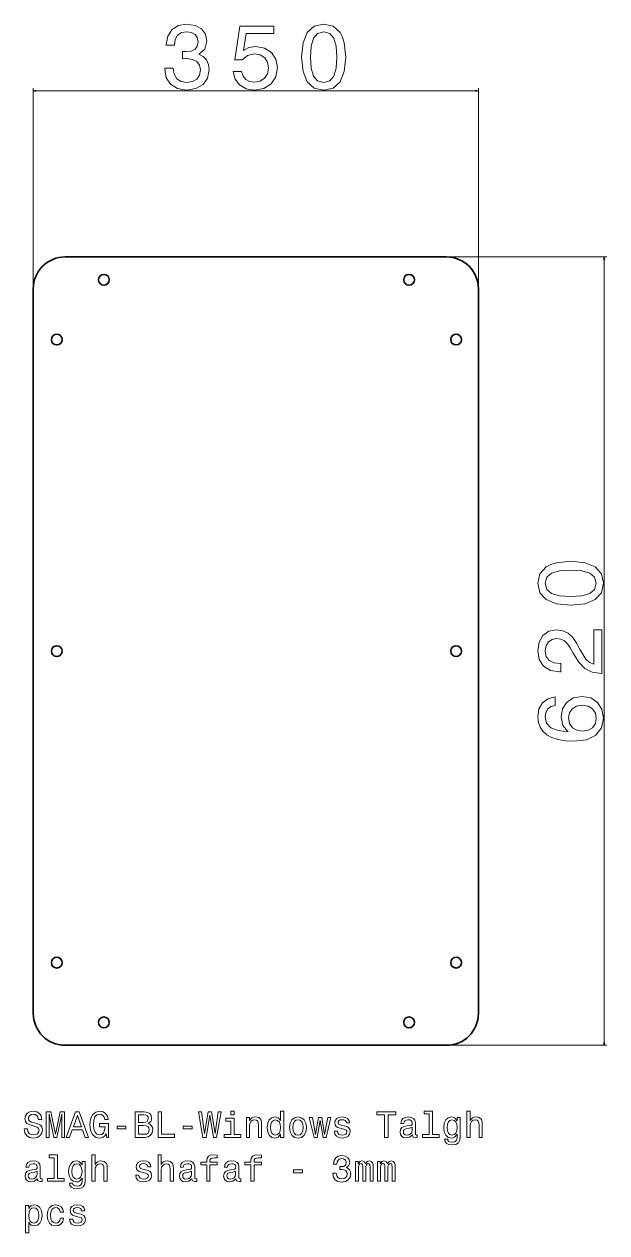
# Model space of a CAD drawing. Extents: x -193 to 1981, y -386 to 626.
# Drawn here: x 726 to 1184, y -374 to 576 of the extents above; entities that cross this region are included whole.
import ezdxf

# ---------------------------------------------------------------- set-up
doc = ezdxf.new("R2010")
doc.units = 0

msp = doc.modelspace()

# ---------------------------------------------------------------- linework, layer by layer
at = {"color": 8, "lineweight": 13}
for p, q in [((732.95, 370.12), (732.95, 525.8)), ((732.95, 523.8), (1082.95, 523.8)), ((1082.95, 370.12), (1082.95, 525.8)), ((1059.95, 393.12), (1183.93, 393.12)), ((1181.93, -226.88), (1181.93, 393.12)), ((1059.95, -226.88), (1183.93, -226.88))]:
    msp.add_line(p, q, dxfattribs=at)
at = {"color": 7, "lineweight": 35}
for p, q in [((757.95, 393.12), (1057.95, 393.12)), ((732.95, -201.88), (732.95, 368.12)), ((1082.95, 368.12), (1082.95, -201.88)), ((1057.95, -226.88), (757.95, -226.88))]:
    msp.add_line(p, q, dxfattribs=at)
at = {"color": 8, "lineweight": 13}
for points in [[(836.42, 541.51), (836.42, 541.01), (837.57, 534.09), (840.96, 528.9), (846.29, 525.59), (853.35, 524.36), (860.84, 525.59), (866.46, 528.76), (870.07, 533.8), (871.36, 540.29), (870.79, 544.54), (869.2, 548), (866.61, 550.66), (863.15, 552.61), (867.83, 556.5), (869.49, 562.69), (868.41, 568.31), (865.31, 572.56), (860.27, 575.23), (853.35, 576.17), (846.87, 575.01), (841.9, 571.84), (838.65, 566.8), (837.57, 560.1), (837.57, 559.59), (843.99, 559.59), (844.56, 564.21), (846.44, 567.52), (849.46, 569.54), (853.71, 570.26), (857.46, 569.68), (860.2, 568.17), (861.85, 565.72), (862.5, 562.4), (861.85, 558.87), (860.12, 556.5), (857.1, 555.06), (852.99, 554.62), (850.18, 554.7), (850.18, 549), (853.71, 549.15), (858.25, 548.5), (861.64, 546.77), (863.65, 543.96), (864.38, 540.29), (863.58, 536.11), (861.49, 533.01), (858.18, 531.06), (853.78, 530.42), (849.25, 531.14), (845.93, 533.3), (843.84, 536.76), (843.05, 541.51)], [(890.08, 538.85), (891.67, 532.94), (895.2, 528.33), (900.38, 525.44), (907.01, 524.36), (914.29, 525.66), (919.98, 529.19), (923.58, 534.81), (924.95, 542.02), (923.73, 548.72), (920.27, 553.98), (914.87, 557.36), (907.88, 558.59), (902.47, 557.72), (898.29, 555.34), (900.31, 568.82), (922.21, 568.82), (922.21, 574.72), (895.48, 574.72), (891.52, 548.21), (897.29, 548.21), (901.46, 551.6), (906.8, 552.82), (911.41, 552.03), (914.94, 549.72), (917.17, 546.19), (917.96, 541.66), (917.17, 537.12), (914.87, 533.59), (911.33, 531.35), (906.8, 530.56), (902.98, 531.06), (900.02, 532.72), (897.86, 535.32), (896.78, 538.85)], [(943.96, 550.23), (945.04, 538.92), (948.42, 530.85), (953.83, 525.95), (961.32, 524.36), (968.74, 525.95), (974.14, 530.85), (977.46, 538.92), (978.61, 550.23), (977.46, 561.47), (976.09, 565.93), (974.14, 569.61), (968.74, 574.51), (961.32, 576.17), (953.83, 574.51), (948.42, 569.54), (945.04, 561.47)], [(950.87, 550.23), (951.45, 558.95), (953.25, 565.21), (956.49, 568.89), (961.32, 570.19), (966.08, 568.89), (969.32, 565.21), (971.12, 558.95), (971.7, 550.23), (971.12, 541.44), (969.32, 535.17), (966.08, 531.5), (961.32, 530.27), (956.49, 531.5), (953.25, 535.17), (951.45, 541.44)], [(1155.51, 119.13), (1166.82, 120.21), (1174.89, 123.6), (1179.79, 129), (1181.37, 136.49), (1179.79, 143.91), (1174.89, 149.32), (1166.82, 152.63), (1155.51, 153.78), (1144.27, 152.63), (1139.8, 151.26), (1136.13, 149.32), (1131.23, 143.91), (1129.57, 136.49), (1131.23, 129), (1136.2, 123.6), (1144.27, 120.21)], [(1155.51, 126.05), (1146.79, 126.62), (1140.52, 128.42), (1136.85, 131.67), (1135.55, 136.49), (1136.85, 141.25), (1140.52, 144.49), (1146.79, 146.29), (1155.51, 146.87), (1164.3, 146.29), (1170.56, 144.49), (1174.24, 141.25), (1175.46, 136.49), (1174.24, 131.67), (1170.56, 128.42), (1164.3, 126.62)], [(1179.93, 65.54), (1179.93, 99.91), (1173.73, 99.91), (1173.73, 72.75), (1170.35, 74.26), (1167.54, 76.85), (1162.42, 84.85), (1160.26, 89.1), (1157.16, 93.86), (1153.56, 97.24), (1149.31, 99.19), (1144.48, 99.91), (1138.43, 98.68), (1133.68, 95.3), (1130.65, 90.11), (1129.57, 83.41), (1130.8, 76.49), (1134.18, 71.23), (1139.59, 67.85), (1146.72, 66.69), (1147.73, 66.69), (1147.73, 73.25), (1147.15, 73.25), (1142.25, 73.9), (1138.65, 75.84), (1136.34, 78.94), (1135.55, 83.05), (1136.27, 87.23), (1138.07, 90.33), (1140.88, 92.34), (1144.41, 93.06), (1147.73, 92.56), (1150.54, 91.19), (1152.99, 88.88), (1155.15, 85.71), (1157.45, 81.46), (1161.92, 74.4), (1166.67, 69.43), (1172.44, 66.48), (1179.71, 65.54)], [(1143.4, 47.04), (1137.57, 45.67), (1133.25, 42.5), (1130.51, 37.6), (1129.57, 31.26), (1130.08, 27.01), (1131.44, 23.34), (1133.68, 20.09), (1136.85, 17.36), (1140.81, 15.2), (1145.64, 13.61), (1151.33, 12.6), (1157.74, 12.31), (1167.97, 13.47), (1175.39, 17), (1179.86, 22.69), (1181.37, 30.47), (1180.08, 37.46), (1176.69, 42.79), (1171.36, 46.25), (1164.59, 47.47), (1157.74, 46.25), (1152.48, 42.93), (1149.17, 37.82), (1148.01, 31.48), (1149.46, 24.63), (1153.56, 19.52), (1145.64, 20.6), (1139.95, 22.9), (1136.56, 26.43), (1135.41, 31.33), (1135.98, 34.94), (1137.5, 37.67), (1140.02, 39.48), (1143.4, 40.41)], [(1164.66, 40.48), (1169.2, 39.69), (1172.65, 37.67), (1174.96, 34.43), (1175.68, 30.4), (1174.96, 26.15), (1172.73, 22.9), (1169.27, 20.82), (1164.73, 20.17), (1160.26, 20.89), (1156.88, 22.9), (1154.71, 26.22), (1153.92, 30.69), (1154.71, 34.58), (1156.8, 37.67), (1160.19, 39.69)]]:
    msp.add_lwpolyline(points, close=True, dxfattribs=at)
for points in [[(734.88, 524.32), (732.95, 523.8), (734.88, 523.29)], [(1081.02, 523.29), (1082.95, 523.8), (1081.02, 524.32)], [(1182.45, 391.19), (1181.93, 393.12), (1181.41, 391.19)], [(1181.41, -224.95), (1181.93, -226.88), (1182.45, -224.95)]]:
    msp.add_lwpolyline(points, dxfattribs=at)
at = {"color": 7, "lineweight": 13}
for points in [[(728.42, -292.67), (725.8, -292.67), (726.37, -295.72), (727.81, -297.97), (730.03, -299.32), (733.03, -299.81), (736, -299.35), (738.22, -298.08), (739.63, -296.1), (740.15, -293.47), (739.72, -291.11), (738.5, -289.58), (736.55, -288.57), (733.92, -287.82), (731.67, -287.28), (730.21, -286.64), (729.37, -285.72), (729.11, -284.28), (729.37, -282.98), (730.12, -282), (731.27, -281.34), (732.86, -281.11), (734.47, -281.4), (735.74, -282.18), (736.57, -283.47), (736.98, -285.23), (739.6, -285.23), (739.6, -285.17), (739.14, -282.46), (737.78, -280.45), (735.65, -279.18), (732.77, -278.75), (730.18, -279.18), (728.16, -280.39), (726.86, -282.26), (726.4, -284.68), (726.78, -286.84), (727.87, -288.31), (729.6, -289.29), (731.96, -290.04), (734.3, -290.71), (736.06, -291.34), (737.12, -292.26), (737.5, -293.76), (737.15, -295.29), (736.26, -296.44), (734.9, -297.16), (733.14, -297.39), (731.19, -297.08), (729.69, -296.15), (728.74, -294.65)], [(743.12, -299.27), (745.33, -299.27), (745.33, -281.11), (749.08, -299.27), (751.56, -299.27), (755.28, -281.11), (755.28, -299.27), (757.53, -299.27), (757.53, -279.27), (754.01, -279.27), (750.32, -296.9), (746.66, -279.27), (743.12, -279.27)], [(758.91, -299.27), (761.56, -299.27), (763.66, -293.39), (771.65, -293.39), (773.75, -299.27), (776.46, -299.27), (769.14, -279.24), (766.2, -279.24)], [(764.59, -290.94), (767.67, -282.12), (770.75, -290.94)], [(790.29, -296.59), (790.78, -299.27), (792.22, -299.27), (792.22, -288.46), (784.93, -288.46), (784.93, -290.91), (789.43, -290.91), (789.43, -291.08), (789.08, -293.73), (788.16, -295.69), (786.75, -296.93), (784.99, -297.33), (783.03, -296.82), (781.5, -295.26), (780.52, -292.69), (780.18, -289.18), (780.49, -285.69), (781.47, -283.13), (783.03, -281.57), (785.13, -281.02), (786.57, -281.31), (787.76, -282.12), (788.62, -283.47), (789.11, -285.29), (791.96, -285.29), (791.21, -282.52), (789.8, -280.45), (787.81, -279.18), (785.31, -278.72), (782.02, -279.44), (779.54, -281.54), (777.96, -284.86), (777.41, -289.27), (777.96, -293.7), (779.54, -297.02), (781.88, -299.12), (784.82, -299.81), (786.46, -299.58), (787.93, -299.01), (789.2, -298)], [(823.32, -288.46), (825.33, -286.79), (825.85, -285.66), (826.03, -284.28), (825.65, -282.12), (824.53, -280.56), (822.71, -279.61), (820.18, -279.27), (813.06, -279.27), (813.06, -299.27), (820.58, -299.27), (823.26, -298.86), (825.25, -297.68), (826.49, -295.81), (826.92, -293.27), (826.66, -291.57), (825.97, -290.16), (824.84, -289.12)], [(819.63, -287.57), (815.71, -287.57), (815.71, -281.66), (819.86, -281.66), (821.42, -281.83), (822.51, -282.35), (823.17, -283.24), (823.4, -284.57), (823.14, -285.89), (822.45, -286.82), (821.27, -287.39)], [(831.21, -299.27), (844.07, -299.27), (844.07, -296.84), (833.87, -296.84), (833.87, -279.27), (831.21, -279.27)], [(866.31, -299.27), (868.85, -299.27), (871.73, -281.92), (874.7, -299.27), (877.12, -299.27), (880.64, -279.24), (878.33, -279.24), (875.85, -296.27), (873, -279.24), (870.49, -279.24), (867.7, -296.27), (865.22, -279.24), (862.86, -279.24)], [(890.9, -297.13), (890.9, -284.31), (884.38, -284.31), (884.38, -286.47), (888.36, -286.47), (888.36, -297.13), (883.17, -297.13), (883.17, -299.27), (896.14, -299.27), (896.14, -297.13)], [(890.98, -278.57), (888.3, -278.57), (888.3, -281.46), (890.98, -281.46)], [(900.49, -299.27), (903.03, -299.27), (903.03, -290.33), (903.29, -288.29), (904.12, -286.79), (905.42, -285.86), (907.15, -285.52), (908.53, -285.81), (909.4, -286.59), (909.83, -287.88), (909.97, -289.61), (909.97, -299.27), (912.51, -299.27), (912.51, -289.09), (912.4, -287.05), (911.88, -285.35), (910.18, -283.79), (907.53, -283.24), (906.06, -283.44), (904.82, -283.99), (903.75, -284.91), (902.91, -286.15), (902.91, -283.79), (900.49, -283.79)], [(927.35, -296.87), (927.35, -299.27), (929.89, -299.27), (929.89, -278.57), (927.38, -278.57), (927.38, -286.15), (925.45, -283.96), (924.27, -283.44), (922.91, -283.24), (920.46, -283.82), (918.56, -285.43), (917.32, -288.03), (916.89, -291.51), (917.32, -295), (918.56, -297.62), (920.46, -299.27), (922.91, -299.81), (924.27, -299.61), (925.48, -299.09)], [(934.44, -291.54), (934.9, -295.06), (936.23, -297.65), (938.33, -299.27), (941.16, -299.81), (943.95, -299.27), (946.06, -297.68), (947.38, -295.09), (947.87, -291.54), (947.38, -288.03), (946.06, -285.4), (943.95, -283.82), (941.16, -283.24), (938.33, -283.82), (936.23, -285.43), (934.9, -288.03)], [(956.2, -299.27), (958.5, -286.12), (960.81, -299.27), (963.23, -299.27), (967.04, -283.79), (964.59, -283.79), (962.02, -296.93), (959.74, -283.79), (957.24, -283.79), (954.96, -296.93), (952.4, -283.79), (949.97, -283.79), (953.78, -299.27)], [(977.47, -290.25), (975.02, -289.67), (973.2, -289.01), (972.6, -287.65), (972.77, -286.7), (973.38, -286.01), (974.36, -285.58), (975.77, -285.4), (977.12, -285.58), (978.19, -286.1), (978.88, -286.87), (979.17, -287.91), (981.65, -287.91), (981.65, -287.85), (981.21, -285.98), (980.03, -284.51), (978.19, -283.59), (975.77, -283.24), (973.32, -283.59), (971.53, -284.54), (970.41, -285.95), (970.06, -287.74), (970.32, -289.47), (971.13, -290.68), (972.45, -291.54), (974.38, -292.15), (977.21, -292.84), (978.94, -293.56), (979.4, -294.14), (979.57, -295), (979.31, -296.07), (978.62, -296.87), (977.5, -297.39), (976, -297.57), (974.41, -297.39), (973.26, -296.79), (972.48, -295.81), (972.16, -294.45), (969.72, -294.45), (970.12, -296.76), (971.3, -298.43), (973.17, -299.44), (975.77, -299.81), (978.48, -299.44), (980.46, -298.43), (981.67, -296.82), (982.11, -294.71), (981.79, -292.9), (980.9, -291.66), (979.43, -290.85)], [(1009.23, -299.27), (1011.88, -299.27), (1011.88, -281.69), (1017.93, -281.69), (1017.93, -279.27), (1003.14, -279.27), (1003.14, -281.69), (1009.23, -281.69)], [(1031.13, -297.25), (1031.13, -297.33), (1031.27, -298.31), (1031.7, -299.01), (1033.52, -299.55), (1034.93, -299.32), (1034.93, -297.36), (1034.33, -297.45), (1033.52, -297.08), (1033.38, -295.92), (1033.38, -287.91), (1033.03, -285.86), (1032.02, -284.42), (1030.26, -283.56), (1027.78, -283.24), (1025.36, -283.59), (1023.58, -284.57), (1022.45, -286.1), (1022.08, -288.11), (1022.08, -288.29), (1024.36, -288.29), (1024.56, -287.08), (1025.19, -286.21), (1026.23, -285.69), (1027.7, -285.49), (1029.11, -285.63), (1030.12, -286.07), (1030.72, -286.82), (1030.93, -287.85), (1030.81, -289.06), (1030.35, -289.67), (1029.2, -289.96), (1027.04, -290.19), (1024.56, -290.71), (1022.8, -291.63), (1021.76, -293.07), (1021.44, -295.2), (1021.73, -297.1), (1022.63, -298.52), (1024.07, -299.41), (1026.06, -299.73), (1028.74, -299.12)], [(1044.33, -280.71), (1044.33, -297.13), (1039.11, -297.13), (1039.11, -299.27), (1052.05, -299.27), (1052.05, -297.13), (1046.86, -297.13), (1046.86, -278.57), (1040.35, -278.57), (1040.35, -280.71)], [(1068.68, -298.57), (1068.68, -283.79), (1066.26, -283.79), (1066.26, -286.3), (1064.27, -284.02), (1063.06, -283.44), (1061.7, -283.24), (1059.25, -283.82), (1057.35, -285.43), (1056.11, -288.03), (1055.68, -291.51), (1056.11, -295.03), (1057.35, -297.62), (1059.25, -299.27), (1061.7, -299.81), (1063.09, -299.61), (1064.24, -299.09), (1066.26, -296.9), (1066.26, -299.09), (1066.03, -300.82), (1065.39, -302.06), (1064.18, -302.78), (1062.37, -303.04), (1060.78, -302.87), (1059.66, -302.44), (1058.99, -301.69), (1058.79, -300.68), (1056.34, -300.68), (1056.34, -300.79), (1056.72, -302.64), (1057.87, -304.02), (1059.72, -304.91), (1062.22, -305.23), (1065.22, -304.8), (1067.21, -303.59), (1068.33, -301.48)], [(1073.98, -299.27), (1076.52, -299.27), (1076.52, -290.33), (1076.78, -288.29), (1077.61, -286.79), (1078.91, -285.86), (1080.64, -285.52), (1082.02, -285.81), (1082.89, -286.59), (1083.32, -287.88), (1083.46, -289.61), (1083.46, -299.27), (1086, -299.27), (1086, -289.09), (1085.88, -287.05), (1085.36, -285.35), (1083.66, -283.79), (1081.01, -283.24), (1079.57, -283.44), (1078.33, -283.99), (1077.29, -284.86), (1076.52, -286.04), (1076.52, -278.57), (1073.98, -278.57)], [(798.88, -292.67), (805.85, -292.67), (805.85, -290.39), (798.88, -290.39)], [(820.26, -296.87), (815.71, -296.87), (815.71, -289.99), (820, -289.99), (821.82, -290.19), (823.12, -290.79), (823.89, -291.83), (824.15, -293.33), (823.89, -294.91), (823.17, -296.01), (821.96, -296.67)], [(850.93, -292.67), (857.9, -292.67), (857.9, -290.39), (850.93, -290.39)], [(923.35, -285.52), (925.02, -285.92), (926.29, -287.05), (927.04, -288.92), (927.32, -291.51), (927.04, -294.14), (926.29, -296.01), (925.02, -297.16), (923.35, -297.54), (921.76, -297.16), (920.55, -296.01), (919.74, -294.11), (919.48, -291.51), (919.74, -288.95), (920.55, -287.08), (921.76, -285.92)], [(937.04, -291.51), (937.29, -288.92), (938.1, -287.05), (939.4, -285.89), (941.16, -285.49), (942.89, -285.89), (944.18, -287.02), (944.99, -288.92), (945.28, -291.51), (944.99, -294.14), (944.18, -296.04), (942.89, -297.19), (941.16, -297.57), (939.4, -297.19), (938.1, -296.04), (937.29, -294.14)], [(1030.84, -293.85), (1030.49, -295.35), (1029.57, -296.5), (1028.19, -297.25), (1026.49, -297.51), (1025.39, -297.36), (1024.61, -296.9), (1024.12, -296.1), (1023.98, -294.97), (1024.1, -293.96), (1024.56, -293.24), (1026.4, -292.44), (1028.74, -292.09), (1030.84, -291.4)], [(1058.3, -291.51), (1058.56, -288.95), (1059.34, -287.05), (1060.55, -285.92), (1062.16, -285.52), (1063.87, -285.92), (1065.13, -287.05), (1065.91, -288.95), (1066.2, -291.51), (1065.91, -294.14), (1065.13, -296.01), (1063.87, -297.16), (1062.16, -297.54), (1060.55, -297.16), (1059.34, -296.01), (1058.56, -294.11)], [(749.4, -315.26), (749.4, -331.69), (744.18, -331.69), (744.18, -333.82), (757.12, -333.82), (757.12, -331.69), (751.93, -331.69), (751.93, -313.13), (745.42, -313.13), (745.42, -315.26)], [(779.05, -333.82), (781.59, -333.82), (781.59, -324.88), (781.85, -322.84), (782.68, -321.34), (783.98, -320.42), (785.71, -320.07), (787.09, -320.36), (787.96, -321.14), (788.39, -322.44), (788.53, -324.16), (788.53, -333.82), (791.07, -333.82), (791.07, -323.65), (790.95, -321.6), (790.44, -319.9), (788.74, -318.34), (786.08, -317.8), (784.64, -318), (783.4, -318.54), (782.37, -319.41), (781.59, -320.59), (781.59, -313.13), (779.05, -313.13)], [(831.1, -333.82), (833.63, -333.82), (833.63, -324.88), (833.89, -322.84), (834.73, -321.34), (836.03, -320.42), (837.76, -320.07), (839.14, -320.36), (840, -321.14), (840.44, -322.44), (840.58, -324.16), (840.58, -333.82), (843.12, -333.82), (843.12, -323.65), (843, -321.6), (842.48, -319.9), (840.78, -318.34), (838.13, -317.8), (836.69, -318), (835.45, -318.54), (834.41, -319.41), (833.63, -320.59), (833.63, -313.13), (831.1, -313.13)], [(869.31, -321.02), (869.31, -333.82), (871.85, -333.82), (871.85, -321.02), (877.61, -321.02), (877.61, -318.86), (871.85, -318.86), (871.85, -317.91), (872.05, -316.76), (872.71, -315.98), (873.84, -315.52), (875.45, -315.35), (877.61, -315.46), (877.61, -313.27), (874.87, -313.13), (872.4, -313.39), (870.67, -314.16), (869.63, -315.52), (869.31, -317.45), (869.31, -318.86), (864.67, -318.86), (864.67, -321.02)], [(904.01, -321.02), (904.01, -333.82), (906.55, -333.82), (906.55, -321.02), (912.31, -321.02), (912.31, -318.86), (906.55, -318.86), (906.55, -317.91), (906.75, -316.76), (907.41, -315.98), (908.53, -315.52), (910.15, -315.35), (912.31, -315.46), (912.31, -313.27), (909.57, -313.13), (907.09, -313.39), (905.36, -314.16), (904.33, -315.52), (904.01, -317.45), (904.01, -318.86), (899.37, -318.86), (899.37, -321.02)], [(968.59, -327.54), (968.59, -327.74), (969.05, -330.5), (970.41, -332.58), (972.54, -333.91), (975.36, -334.4), (978.36, -333.91), (980.61, -332.64), (982.05, -330.62), (982.57, -328.03), (982.34, -326.33), (981.7, -324.94), (980.67, -323.88), (979.28, -323.1), (981.16, -321.54), (981.82, -319.06), (981.39, -316.82), (980.15, -315.12), (978.13, -314.05), (975.36, -313.67), (972.77, -314.14), (970.78, -315.4), (969.48, -317.42), (969.05, -320.1), (969.05, -320.3), (971.62, -320.3), (971.85, -318.46), (972.6, -317.13), (973.81, -316.33), (975.51, -316.04), (977.01, -316.27), (978.1, -316.87), (978.76, -317.85), (979.02, -319.18), (978.76, -320.59), (978.07, -321.54), (976.86, -322.12), (975.22, -322.29), (974.1, -322.26), (974.1, -324.54), (975.51, -324.48), (977.32, -324.74), (978.68, -325.43), (979.48, -326.56), (979.77, -328.03), (979.46, -329.7), (978.62, -330.94), (977.29, -331.71), (975.54, -331.97), (973.72, -331.69), (972.4, -330.82), (971.56, -329.44), (971.24, -327.54)], [(736.2, -331.8), (736.2, -331.89), (736.34, -332.87), (736.78, -333.56), (738.59, -334.11), (740, -333.88), (740, -331.92), (739.4, -332), (738.59, -331.63), (738.45, -330.48), (738.45, -322.46), (738.1, -320.42), (737.09, -318.98), (735.33, -318.11), (732.86, -317.8), (730.44, -318.14), (728.65, -319.12), (727.53, -320.65), (727.15, -322.67), (727.15, -322.84), (729.43, -322.84), (729.63, -321.63), (730.26, -320.76), (731.3, -320.25), (732.77, -320.04), (734.18, -320.19), (735.19, -320.62), (735.8, -321.37), (736, -322.41), (735.88, -323.62), (735.42, -324.22), (734.27, -324.51), (732.11, -324.74), (729.63, -325.26), (727.87, -326.18), (726.83, -327.62), (726.52, -329.76), (726.8, -331.66), (727.7, -333.07), (729.14, -333.96), (731.13, -334.28), (733.81, -333.67)], [(773.75, -333.13), (773.75, -318.34), (771.33, -318.34), (771.33, -320.85), (769.34, -318.57), (768.13, -318), (766.78, -317.8), (764.33, -318.37), (762.42, -319.99), (761.19, -322.58), (760.75, -326.07), (761.19, -329.58), (762.42, -332.18), (764.33, -333.82), (766.78, -334.37), (768.16, -334.16), (769.31, -333.65), (771.33, -331.46), (771.33, -333.65), (771.1, -335.37), (770.46, -336.61), (769.25, -337.33), (767.44, -337.59), (765.85, -337.42), (764.73, -336.99), (764.07, -336.24), (763.87, -335.23), (761.42, -335.23), (761.42, -335.35), (761.79, -337.19), (762.94, -338.57), (764.79, -339.47), (767.29, -339.78), (770.29, -339.35), (772.28, -338.14), (773.4, -336.04)], [(763.38, -326.07), (763.63, -323.5), (764.41, -321.6), (765.62, -320.48), (767.24, -320.07), (768.94, -320.48), (770.21, -321.6), (770.98, -323.5), (771.27, -326.07), (770.98, -328.69), (770.21, -330.56), (768.94, -331.71), (767.24, -332.09), (765.62, -331.71), (764.41, -330.56), (763.63, -328.66)], [(821.33, -324.8), (818.88, -324.22), (817.06, -323.56), (816.46, -322.2), (816.63, -321.25), (817.24, -320.56), (818.22, -320.13), (819.63, -319.96), (820.98, -320.13), (822.05, -320.65), (822.74, -321.43), (823.03, -322.46), (825.51, -322.46), (825.51, -322.41), (825.08, -320.53), (823.89, -319.06), (822.05, -318.14), (819.63, -317.8), (817.18, -318.14), (815.39, -319.09), (814.27, -320.5), (813.92, -322.29), (814.18, -324.02), (814.99, -325.23), (816.31, -326.1), (818.25, -326.7), (821.07, -327.39), (822.8, -328.11), (823.26, -328.69), (823.43, -329.55), (823.17, -330.62), (822.48, -331.43), (821.36, -331.95), (819.86, -332.12), (818.27, -331.95), (817.12, -331.34), (816.34, -330.36), (816.03, -329.01), (813.58, -329.01), (813.98, -331.31), (815.16, -332.98), (817.04, -333.99), (819.63, -334.37), (822.34, -333.99), (824.33, -332.98), (825.54, -331.37), (825.97, -329.27), (825.65, -327.45), (824.76, -326.21), (823.29, -325.4)], [(857.64, -331.8), (857.64, -331.89), (857.78, -332.87), (858.22, -333.56), (860.03, -334.11), (861.44, -333.88), (861.44, -331.92), (860.84, -332), (860.03, -331.63), (859.89, -330.48), (859.89, -322.46), (859.54, -320.42), (858.53, -318.98), (856.78, -318.11), (854.3, -317.8), (851.88, -318.14), (850.09, -319.12), (848.97, -320.65), (848.59, -322.67), (848.59, -322.84), (850.87, -322.84), (851.07, -321.63), (851.7, -320.76), (852.74, -320.25), (854.21, -320.04), (855.62, -320.19), (856.63, -320.62), (857.24, -321.37), (857.44, -322.41), (857.32, -323.62), (856.86, -324.22), (855.71, -324.51), (853.55, -324.74), (851.07, -325.26), (849.31, -326.18), (848.27, -327.62), (847.96, -329.76), (848.25, -331.66), (849.14, -333.07), (850.58, -333.96), (852.57, -334.28), (855.25, -333.67)], [(892.34, -331.8), (892.34, -331.89), (892.48, -332.87), (892.91, -333.56), (894.73, -334.11), (896.14, -333.88), (896.14, -331.92), (895.54, -332), (894.73, -331.63), (894.59, -330.48), (894.59, -322.46), (894.24, -320.42), (893.23, -318.98), (891.47, -318.11), (888.99, -317.8), (886.57, -318.14), (884.79, -319.12), (883.66, -320.65), (883.29, -322.67), (883.29, -322.84), (885.57, -322.84), (885.77, -321.63), (886.4, -320.76), (887.44, -320.25), (888.91, -320.04), (890.32, -320.19), (891.33, -320.62), (891.93, -321.37), (892.14, -322.41), (892.02, -323.62), (891.56, -324.22), (890.41, -324.51), (888.25, -324.74), (885.77, -325.26), (884.01, -326.18), (882.97, -327.62), (882.65, -329.76), (882.94, -331.66), (883.84, -333.07), (885.28, -333.96), (887.27, -334.28), (889.95, -333.67)], [(986.23, -333.82), (988.56, -333.82), (988.56, -323.47), (988.71, -321.92), (989.14, -320.79), (989.8, -320.13), (990.67, -319.87), (991.36, -320.1), (991.82, -320.68), (992.05, -321.66), (992.14, -322.95), (992.14, -333.82), (994.33, -333.82), (994.33, -323.47), (994.47, -321.95), (994.9, -320.82), (995.59, -320.13), (996.46, -319.87), (997.15, -320.1), (997.61, -320.68), (997.9, -322.95), (997.9, -333.82), (1000.23, -333.82), (1000.23, -323.13), (1000.09, -320.91), (999.63, -319.21), (998.71, -318.17), (997.21, -317.8), (995.45, -318.37), (994.1, -320.04), (993.03, -318.4), (991.24, -317.8), (989.6, -318.37), (988.48, -319.99), (988.48, -318.34), (986.23, -318.34)], [(1003.58, -333.82), (1005.91, -333.82), (1005.91, -323.47), (1006.06, -321.92), (1006.49, -320.79), (1007.15, -320.13), (1008.02, -319.87), (1008.71, -320.1), (1009.17, -320.68), (1009.4, -321.66), (1009.48, -322.95), (1009.48, -333.82), (1011.67, -333.82), (1011.67, -323.47), (1011.82, -321.95), (1012.25, -320.82), (1012.94, -320.13), (1013.81, -319.87), (1014.5, -320.1), (1014.96, -320.68), (1015.25, -322.95), (1015.25, -333.82), (1017.58, -333.82), (1017.58, -323.13), (1017.44, -320.91), (1016.98, -319.21), (1016.06, -318.17), (1014.56, -317.8), (1012.8, -318.37), (1011.44, -320.04), (1010.38, -318.4), (1008.59, -317.8), (1006.95, -318.37), (1005.82, -319.99), (1005.82, -318.34), (1003.58, -318.34)], [(735.91, -328.4), (735.57, -329.9), (734.64, -331.05), (733.26, -331.8), (731.56, -332.06), (730.46, -331.92), (729.69, -331.46), (729.2, -330.65), (729.05, -329.52), (729.17, -328.52), (729.63, -327.8), (731.47, -326.99), (733.81, -326.64), (735.91, -325.95)], [(857.35, -328.4), (857.01, -329.9), (856.08, -331.05), (854.7, -331.8), (853, -332.06), (851.91, -331.92), (851.13, -331.46), (850.64, -330.65), (850.49, -329.52), (850.61, -328.52), (851.07, -327.8), (852.91, -326.99), (855.25, -326.64), (857.35, -325.95)], [(892.05, -328.4), (891.7, -329.9), (890.78, -331.05), (889.4, -331.8), (887.7, -332.06), (886.6, -331.92), (885.82, -331.46), (885.33, -330.65), (885.19, -329.52), (885.31, -328.52), (885.77, -327.8), (887.61, -326.99), (889.95, -326.64), (892.05, -325.95)], [(937.67, -327.22), (944.64, -327.22), (944.64, -324.94), (937.67, -324.94)], [(729.4, -355.29), (729.4, -352.9), (726.86, -352.9), (726.86, -374.37), (729.4, -374.37), (729.4, -366.01), (730.29, -367.36), (731.3, -368.26), (733.84, -368.92), (736.26, -368.37), (738.16, -366.73), (739.4, -364.14), (739.86, -360.62), (739.4, -357.13), (738.16, -354.54), (736.26, -352.93), (733.84, -352.35), (732.45, -352.52), (731.27, -353.07), (730.26, -353.99)], [(733.4, -366.64), (731.7, -366.27), (730.46, -365.12), (729.69, -363.24), (729.43, -360.62), (729.69, -358.03), (730.46, -356.15), (731.7, -355.03), (733.4, -354.63), (734.96, -355.03), (736.2, -356.18), (736.98, -358.05), (737.27, -360.62), (736.98, -363.21), (736.2, -365.12), (734.96, -366.27)], [(754.21, -358.03), (756.72, -358.03), (756.2, -355.72), (754.96, -353.91), (753.03, -352.78), (750.52, -352.35), (747.76, -352.93), (745.65, -354.54), (744.33, -357.16), (743.87, -360.68), (744.3, -364.16), (745.59, -366.76), (747.64, -368.37), (750.44, -368.92), (752.91, -368.49), (754.84, -367.28), (756.17, -365.37), (756.75, -362.84), (754.33, -362.84), (753.89, -364.45), (753.09, -365.66), (751.93, -366.41), (750.52, -366.64), (748.76, -366.27), (747.5, -365.12), (746.72, -363.24), (746.46, -360.59), (746.72, -358), (747.53, -356.12), (748.82, -354.97), (750.52, -354.57), (752.02, -354.83), (753.14, -355.49), (753.89, -356.59)], [(769.28, -359.35), (766.83, -358.78), (765.02, -358.11), (764.41, -356.76), (764.59, -355.81), (765.19, -355.12), (766.17, -354.68), (767.58, -354.51), (768.94, -354.68), (770, -355.2), (770.7, -355.98), (770.98, -357.02), (773.46, -357.02), (773.46, -356.96), (773.03, -355.09), (771.85, -353.62), (770, -352.69), (767.58, -352.35), (765.13, -352.69), (763.35, -353.65), (762.22, -355.06), (761.88, -356.84), (762.14, -358.57), (762.94, -359.78), (764.27, -360.65), (766.2, -361.25), (769.02, -361.95), (770.75, -362.67), (771.21, -363.24), (771.39, -364.11), (771.13, -365.17), (770.44, -365.98), (769.31, -366.5), (767.81, -366.67), (766.23, -366.5), (765.08, -365.89), (764.3, -364.91), (763.98, -363.56), (761.53, -363.56), (761.93, -365.86), (763.12, -367.54), (764.99, -368.54), (767.58, -368.92), (770.29, -368.54), (772.28, -367.54), (773.49, -365.92), (773.92, -363.82), (773.61, -362), (772.71, -360.76), (771.24, -359.96)]]:
    msp.add_lwpolyline(points, close=True, dxfattribs=at)
at = {"color": 7, "lineweight": 35}
for centre in [(788.45, 375.12), (1028.45, 375.12), (751.45, 328.12), (1065.45, 328.12), (751.45, 83.12), (1065.45, 83.12), (751.45, -161.88), (1065.45, -161.88), (788.45, -208.88), (1028.45, -208.88)]:
    msp.add_circle(centre, 4.25, dxfattribs=at)
for centre, start, end in [((757.95, 368.12), 90, 180.00001), ((1057.95, 368.12), 0, 90), ((757.95, -201.88), 180.00001, 270), ((1057.95, -201.88), 270, 360)]:
    msp.add_arc(centre, 25, start, end, dxfattribs=at)

doc.saveas('drawing.dxf')
